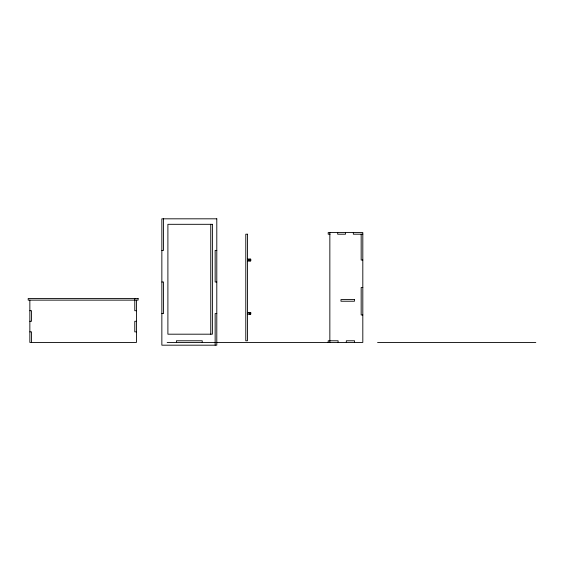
<?xml version="1.0" encoding="UTF-8"?>
<svg xmlns="http://www.w3.org/2000/svg" width="564" height="564" viewBox="0 0 564 564"><rect width="100%" height="100%" fill="white"/><g stroke="black" fill="none" stroke-linecap="round" stroke-linejoin="round"><path stroke-width="0.85" d="M330.088 234.201L328.199 234.201L328.199 232.551L362.814 232.551L362.814 342.433L167.17 342.433M362.814 234.201L353.339 234.201L353.339 232.551M161.854 250.409L163.504 250.409L163.504 218.818M216.795 250.409L215.145 250.409L215.145 282L216.795 282M247.441 259.2L250.733 259.2L250.733 260.85L247.441 260.85M362.814 260.025L361.164 260.025L361.164 234.201M161.854 282L163.504 282L163.504 313.591L161.854 313.591M362.814 287.492L361.164 287.492L361.164 314.966L362.814 314.966M29.85 310.708L31.499 310.708L31.499 321.283L29.85 321.283M136.432 310.708L134.782 310.708L134.782 298.483M247.441 312.491L250.733 312.491L250.733 314.141L247.441 314.141M216.795 313.591L215.145 313.591L215.145 345.182M136.432 321.283L134.782 321.283L134.782 331.858L136.432 331.858M29.85 331.858L31.499 331.858L31.499 342.433M377.57 342.433L535.8 342.433M354.573 342.433L354.573 340.783L346.331 340.783L346.331 342.433M345.506 232.551L345.506 234.201L337.681 234.201L337.681 232.551M338.09 342.433L338.09 340.783L328.199 340.783L328.199 342.433M329.848 232.551L329.848 342.433M250.656 259.2L250.656 260.85M250.656 312.491L250.656 314.141M250.409 259.2L250.409 260.85M250.409 312.491L250.409 314.141M250.014 259.2L250.014 260.85M250.014 312.491L250.014 314.141M249.499 259.2L249.499 260.85M249.499 312.491L249.499 314.141M249.091 259.2L249.091 260.85M249.091 312.491L249.091 314.141M248.907 259.2L248.907 260.85M248.266 259.2L248.266 260.85M210.753 224.31L210.753 334.191M202.236 342.433L202.236 340.783L176.412 340.783L176.412 342.433M136.432 300.133L136.432 342.433L29.85 342.433L29.85 300.133M216.795 218.818L161.854 218.818L161.854 345.182L216.795 345.182L216.795 218.818M212.395 224.31L167.896 224.31L167.896 334.191L212.395 334.191L212.395 224.31M247.441 234.201L245.791 234.201L245.791 340.783L247.441 340.783L247.441 234.201M138.081 298.483L28.2 298.483L28.2 300.133L138.081 300.133L138.081 298.483M354.439 299.583L340.973 299.583L340.973 301.232L354.439 301.232L354.439 299.583"/></g></svg>
